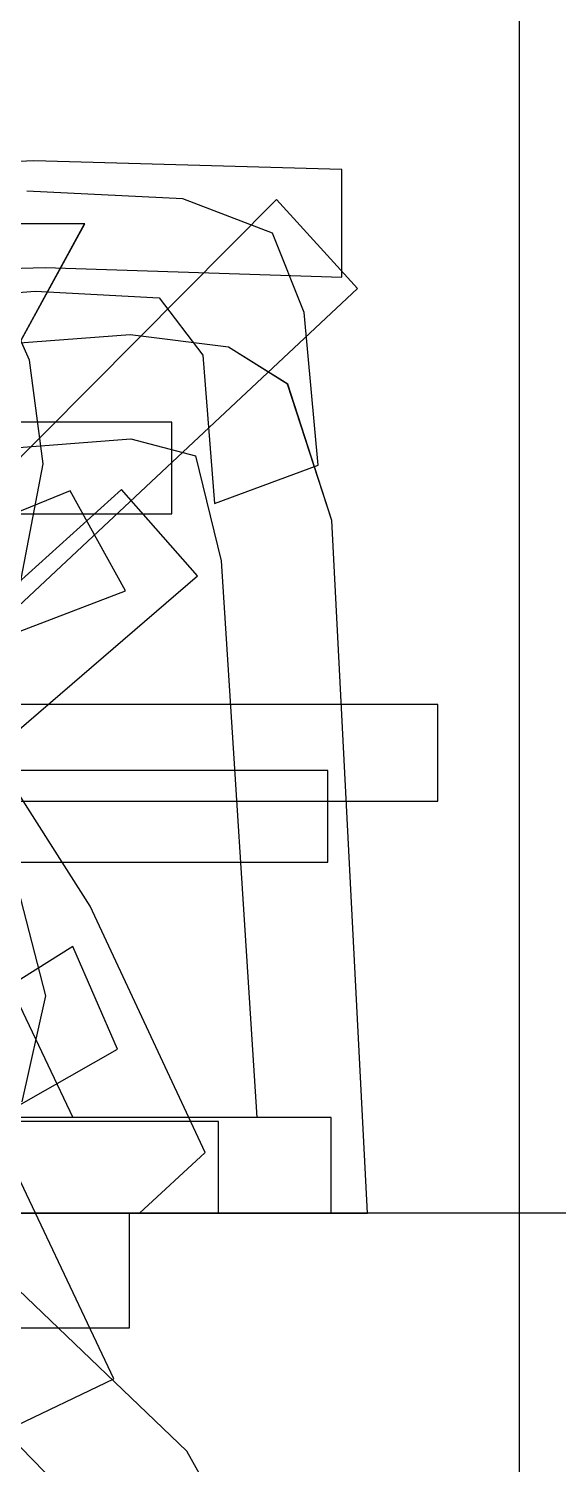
# Model space of a CAD drawing. Extents: x -353 to 646, y -933 to 332.
# Drawn here: x 3.46 to 6.23, y 318.68 to 326.21 of the extents above; entities that cross this region are included whole.
import ezdxf

# ---------------------------------------------------------------- set-up
doc = ezdxf.new("R2010")
doc.units = 0

msp = doc.modelspace()

# ---------------------------------------------------------------- linework, layer by layer
at = {"layer": 'Layer 1'}
for p, q in [((6.02894, 328.086), (6.02894, 306.053)), ((3.48741, 325.513873), (2.13049, 325.444729)), ((5.10003, 325.469), (3.48741, 325.513873)), ((5.100024, 324.903656), (5.10003, 325.469)), ((4.757986, 325.310579), (2.686476, 323.224959)), ((4.268047, 325.313799), (3.449603, 325.355286)), ((4.737664, 325.134024), (4.268047, 325.313799)), ((5.18273, 324.84463), (4.757986, 325.310579)), ((2.703684, 323.263355), (3.753554, 325.183315)), ((2.703684, 323.263355), (3.753264, 325.183315)), ((2.703684, 323.263355), (3.753264, 325.183315)), ((2.703686, 323.263355), (3.753266, 325.183315)), ((3.753264, 325.183315), (2.95571, 325.183)), ((3.753264, 325.183315), (2.95571, 325.183)), ((3.753266, 325.183315), (2.95571, 325.183)), ((3.753554, 325.183315), (2.95599, 325.183)), ((4.902375, 324.719756), (4.737664, 325.134024)), ((2.531244, 324.924258), (3.546114, 324.955302)), ((3.463984, 324.469044), (3.249213, 324.951569)), ((3.463984, 324.469044), (3.249213, 324.951569)), ((3.464099, 324.469044), (3.249223, 324.951569)), ((3.464268, 324.469044), (3.249497, 324.951569)), ((3.546114, 324.955302), (5.100024, 324.903656)), ((3.01442, 322.81404), (5.18273, 324.84463)), ((2.941885, 324.788864), (3.494476, 324.830351)), ((3.494476, 324.830351), (4.143587, 324.795637)), ((4.143587, 324.795637), (4.371622, 324.495353)), ((4.975859, 323.918774), (4.902375, 324.719756)), ((3.991744, 324.602756), (3.121654, 324.537281)), ((3.991744, 324.602756), (3.121654, 324.537281)), ((3.992034, 324.602756), (3.121661, 324.537281)), ((3.992034, 324.602756), (3.121661, 324.537281)), ((4.507116, 324.538021), (3.991744, 324.602756)), ((4.507082, 324.538021), (3.991744, 324.602756)), ((4.50716, 324.538021), (3.992034, 324.602756)), ((4.50716, 324.538021), (3.992034, 324.602756)), ((4.816679, 324.343958), (4.507082, 324.538021)), ((4.816961, 324.343958), (4.507116, 324.538021)), ((4.816969, 324.343958), (4.50716, 324.538021)), ((4.816969, 324.343958), (4.50716, 324.538021)), ((3.535668, 323.925979), (3.463984, 324.469044)), ((3.535668, 323.925979), (3.463984, 324.469044)), ((3.535678, 323.925979), (3.464099, 324.469044)), ((3.535952, 323.925979), (3.464268, 324.469044)), ((4.371622, 324.495353), (4.433711, 323.718396)), ((5.048383, 323.62909), (4.816679, 324.343958)), ((5.048101, 323.62909), (4.816961, 324.343958)), ((5.048673, 323.62909), (4.816969, 324.343958)), ((5.048673, 323.62909), (4.816969, 324.343958)), ((4.20934, 324.144), (-0.655884, 324.144)), ((4.20934, 323.664), (4.20934, 324.144)), ((3.01441, 323.981304), (3.995414, 324.057221)), ((3.01441, 323.981304), (3.995131, 324.057221)), ((3.014699, 323.981304), (3.995138, 324.057221)), ((3.014699, 323.981304), (3.995138, 324.057221)), ((3.995131, 324.057221), (4.333233, 323.967475)), ((3.995138, 324.057221), (4.333522, 323.967475)), ((3.995138, 324.057221), (4.333522, 323.967475)), ((3.995414, 324.057221), (4.333516, 323.967475)), ((4.333233, 323.967475), (4.468417, 323.418553)), ((4.333516, 323.967475), (4.468418, 323.418553)), ((4.333522, 323.967475), (4.468424, 323.418553)), ((4.333522, 323.967475), (4.468424, 323.418553)), ((3.383833, 323.130995), (3.535668, 323.925979)), ((3.383833, 323.130995), (3.535668, 323.925979)), ((3.383976, 323.130995), (3.535952, 323.925979)), ((3.383984, 323.130995), (3.535678, 323.925979)), ((4.433711, 323.718396), (4.975859, 323.918774)), ((3.677352, 323.785053), (0.579962, 322.517593)), ((3.677352, 323.785053), (0.579962, 322.517593)), ((3.677352, 323.785053), (0.579962, 322.517593)), ((3.677072, 323.785053), (0.579972, 322.517593)), ((3.677634, 323.785053), (0.580244, 322.517593)), ((3.677354, 323.785053), (0.580254, 322.517593)), ((3.946594, 323.791254), (2.171984, 322.192744)), ((3.967196, 323.26012), (3.677072, 323.785053)), ((3.967476, 323.26012), (3.677352, 323.785053)), ((3.967476, 323.26012), (3.677352, 323.785053)), ((3.967476, 323.26012), (3.677352, 323.785053)), ((3.967478, 323.26012), (3.677354, 323.785053)), ((3.967758, 323.26012), (3.677634, 323.785053)), ((4.344245, 323.339134), (3.946594, 323.791254)), ((2.87979, 323.66352), (4.20934, 323.664)), ((5.23465, 320), (5.048101, 323.62909)), ((5.23465, 320), (5.048383, 323.62909)), ((5.23494, 320), (5.048673, 323.62909)), ((5.23494, 320), (5.048673, 323.62909)), ((4.468417, 323.418553), (4.654684, 320.500663)), ((4.468418, 323.418553), (4.654685, 320.500663)), ((4.468424, 323.418553), (4.654973, 320.500663)), ((4.468424, 323.418553), (4.654973, 320.500663)), ((2.496535, 321.747124), (4.344245, 323.339134)), ((0.579966, 321.965), (3.967476, 323.26012)), ((0.579966, 321.965), (3.967196, 323.26012)), ((0.579966, 321.965), (3.967476, 323.26012)), ((0.579966, 321.965), (3.967476, 323.26012)), ((0.580248, 321.965), (3.967478, 323.26012)), ((0.580248, 321.965), (3.967758, 323.26012)), ((3.781921, 321.608208), (3.01442, 322.81404)), ((5.60408, 322.666), (2.11666, 322.666)), ((5.60408, 322.158), (5.60408, 322.666)), ((5.0275, 322.32), (2.82815, 322.32)), ((5.0275, 321.84), (5.0275, 322.32)), ((2.11666, 322.158), (5.60408, 322.158)), ((3.549505, 321.139195), (3.347575, 321.9255)), ((3.549505, 321.139195), (3.347575, 321.9255)), ((3.549785, 321.139195), (3.347714, 321.9255)), ((3.549785, 321.139195), (3.347714, 321.9255)), ((2.05796, 321.84), (5.0275, 321.84)), ((3.13871, 321.657362), (3.691193, 320.500677)), ((4.38517, 320.3175), (3.781921, 321.608208)), ((3.6909, 321.398), (2.921, 320.912)), ((3.925712, 320.860126), (3.6909, 321.398)), ((3.426104, 320.583923), (3.549505, 321.139195)), ((3.426104, 320.583923), (3.549505, 321.139195)), ((3.426243, 320.583923), (3.549785, 321.139195)), ((3.426243, 320.583923), (3.549785, 321.139195)), ((3.007362, 320.33858), (3.925712, 320.860126)), ((3.691193, 320.500677), (0, 320.501)), ((4.45431, 320.48), (2.05796, 320.48)), ((5.04472, 320.501), (2.11666, 320.501)), ((4.654973, 320.500663), (2.67603, 320.501)), ((4.654684, 320.500663), (2.67603, 320.501)), ((4.654973, 320.500663), (2.67603, 320.501)), ((4.654685, 320.500663), (2.67631, 320.501)), ((4.45431, 320), (4.45431, 320.48)), ((5.04472, 320), (5.04472, 320.501)), ((3.905385, 319.133184), (3.283932, 320.446186)), ((4.03973, 320), (4.38517, 320.3175)), ((364.8, 320), (0, 320)), ((3.98836, 320), (0, 320)), ((3.98864, 320), (0, 320)), ((0, 320), (4.03973, 320)), ((0, 320), (5.04472, 320)), ((2.05796, 320), (4.45431, 320)), ((2.71752, 320), (5.23465, 320)), ((2.71752, 320), (5.23494, 320)), ((2.71752, 320), (5.23465, 320)), ((2.71752, 320), (5.23494, 320)), ((3.98836, 319.399), (3.98836, 320)), ((3.98864, 319.399), (3.98864, 320)), ((4.28836, 318.753), (3.406241, 319.598375)), ((4.28865, 318.753), (3.406524, 319.598375)), ((4.28865, 318.753), (3.406524, 319.598375)), ((0.673664, 319.399), (3.98836, 319.399)), ((0.673664, 319.399), (3.98864, 319.399)), ((3.35985, 318.871), (3.905385, 319.133184)), ((3.137676, 319.060377), (3.887217, 318.292556)), ((3.137681, 319.060377), (3.887252, 318.292556)), ((3.137681, 319.060377), (3.887252, 318.292556)), ((4.878914, 317.705532), (4.28836, 318.753)), ((4.879055, 317.705532), (4.28865, 318.753)), ((4.87916, 317.705532), (4.28865, 318.753))]:
    msp.add_line(p, q, dxfattribs=at)

doc.saveas('drawing.dxf')
